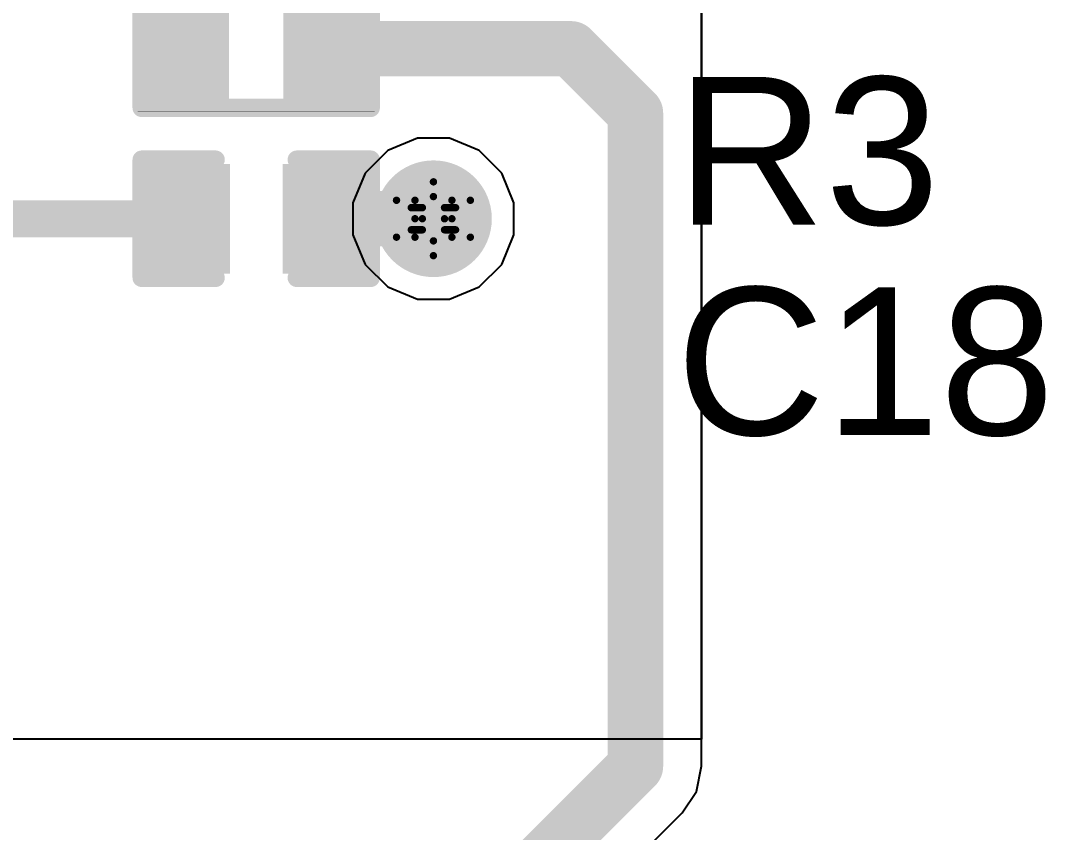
# Model space of a CAD drawing. Header units: inches. Extents: x -5 to 5328, y -4 to 5281.
# Drawn here: x 117.49 to 124.54, y 41.77 to 47.36 of the extents above; entities that cross this region are included whole.
import ezdxf

# ---------------------------------------------------------------- set-up
doc = ezdxf.new("R2010")
doc.units = ezdxf.units.IN
for name, color, linetype in [('Bottom Layer', 5, 'Continuous'), ('Bottom Solder', 6, 'Continuous'), ('Drill Drawing', 1, 'Continuous'), ('Layer 1', 16, 'Continuous'), ('Layer 2', 76, 'Continuous'), ('Top Layer', 1, 'Continuous'), ('Top Overlay', 2, 'Continuous'), ('Top Paste', 8, 'Continuous'), ('Top Solder', 216, 'Continuous'), ('Via Holes', 16, 'Continuous')]:
    doc.layers.add(name, color=color, linetype=linetype)
doc.styles.add('Arial', font='', dxfattribs={"height": 0.2})
doc.styles.get('Arial').set_extended_font_data('Arial')

# ---------------------------------------------------------------- blocks, each defined once
blk = doc.blocks.new('R___0402_97')
at = {"layer": 'Top Layer'}
for points in [[(-0.6985, -0.3175), (-0.6985, 0.3175), (-0.2413, 0.3175), (-0.2413, -0.3175)], [(0.2413, -0.3175), (0.2413, 0.3175), (0.6985, 0.3175), (0.6985, -0.3175)]]:
    blk.add_hatch(color=1, dxfattribs=at).paths.add_polyline_path(points)
at = {"layer": 'Top Paste'}
for points in [[(-0.6985, -0.3175), (-0.6985, 0.3175), (-0.2413, 0.3175), (-0.2413, -0.3175)], [(0.2413, -0.3175), (0.2413, 0.3175), (0.6985, 0.3175), (0.6985, -0.3175)]]:
    blk.add_hatch(color=8, dxfattribs=at).paths.add_polyline_path(points)
at = {"layer": 'Top Solder'}
for points in [[(-0.7535, -0.3725), (-0.7535, 0.3725), (-0.1863, 0.3725), (-0.1863, -0.3725)], [(0.1863, -0.3725), (0.1863, 0.3725), (0.7535, 0.3725), (0.7535, -0.3725)]]:
    blk.add_hatch(color=216, dxfattribs=at).paths.add_polyline_path(points)
at = {"layer": 'Top Overlay'}
for points in [[(-0.7874, -0.4064, 0.127, 0.127, 0), (-0.7874, 0.4064, 0.127, 0.127, 0)], [(-0.7874, 0.4064, 0.127, 0.127, 0), (0.7874, 0.4064, 0.127, 0.127, 0)], [(0.7874, -0.4064, 0.127, 0.127, 0), (0.7874, 0.4064, 0.127, 0.127, 0)], [(-0.7874, -0.4064, 0.127, 0.127, 0), (0.7874, -0.4064, 0.127, 0.127, 0)], [(-0.8128, -0.4318, 0.00323, 0.00323, 0), (0.8128, -0.4318, 0.00323, 0.00323, 0)]]:
    blk.add_lwpolyline(points, format="xyseb", dxfattribs=at)
for points in [[(-0.8191, 0.4064, 0.0635, 0.0635, 1), (-0.7556, 0.4064, 0.0635, 0.0635, 1)], [(-0.8191, 0.4064, 0.0635, 0.0635, 1), (-0.7556, 0.4064, 0.0635, 0.0635, 1)], [(0.7557, 0.4064, 0.0635, 0.0635, 1), (0.8192, 0.4064, 0.0635, 0.0635, 1)], [(0.7557, 0.4064, 0.0635, 0.0635, 1), (0.8192, 0.4064, 0.0635, 0.0635, 1)], [(-0.8191, -0.4064, 0.0635, 0.0635, 1), (-0.7556, -0.4064, 0.0635, 0.0635, 1)], [(-0.8191, -0.4064, 0.0635, 0.0635, 1), (-0.7556, -0.4064, 0.0635, 0.0635, 1)], [(0.7556, -0.4064, 0.0635, 0.0635, 1), (0.8191, -0.4064, 0.0635, 0.0635, 1)], [(0.7556, -0.4064, 0.0635, 0.0635, 1), (0.8191, -0.4064, 0.0635, 0.0635, 1)], [(-0.8136, -0.4318, 0.00161, 0.00161, 1), (-0.812, -0.4318, 0.00161, 0.00161, 1)], [(0.812, -0.4318, 0.00161, 0.00161, 1), (0.8136, -0.4318, 0.00161, 0.00161, 1)]]:
    blk.add_lwpolyline(points, format="xyseb", close=True, dxfattribs=at)
blk = doc.blocks.new('C___0402_193')
at = {"layer": 'Top Layer'}
for points in [[(-0.6985, -0.3175), (-0.6985, 0.3175), (-0.2413, 0.3175), (-0.2413, -0.3175)], [(0.2413, -0.3175), (0.2413, 0.3175), (0.6985, 0.3175), (0.6985, -0.3175)]]:
    blk.add_hatch(color=1, dxfattribs=at).paths.add_polyline_path(points)
at = {"layer": 'Top Paste'}
for points in [[(-0.6985, -0.3175), (-0.6985, 0.3175), (-0.2413, 0.3175), (-0.2413, -0.3175)], [(0.2413, -0.3175), (0.2413, 0.3175), (0.6985, 0.3175), (0.6985, -0.3175)]]:
    blk.add_hatch(color=8, dxfattribs=at).paths.add_polyline_path(points)
at = {"layer": 'Top Solder'}
for points in [[(-0.7585, -0.3775), (-0.7585, 0.3775), (-0.1813, 0.3775), (-0.1813, -0.3775)], [(0.1813, -0.3775), (0.1813, 0.3775), (0.7585, 0.3775), (0.7585, -0.3775)]]:
    blk.add_hatch(color=216, dxfattribs=at).paths.add_polyline_path(points)
at = {"layer": 'Top Overlay'}
for points in [[(-0.2794, 0.4064, 0.127, 0.127, 0), (-0.7874, 0.4064, 0.127, 0.127, 0)], [(-0.7874, 0.4064, 0.127, 0.127, 0), (-0.7874, -0.4064, 0.127, 0.127, 0)], [(0.7874, 0.4064, 0.127, 0.127, 0), (0.2794, 0.4064, 0.127, 0.127, 0)], [(0.7874, 0.4064, 0.127, 0.127, 0), (0.7874, -0.4064, 0.127, 0.127, 0)], [(-0.2794, -0.4064, 0.127, 0.127, 0), (-0.7874, -0.4064, 0.127, 0.127, 0)], [(0.7874, -0.4064, 0.127, 0.127, 0), (0.2794, -0.4064, 0.127, 0.127, 0)]]:
    blk.add_lwpolyline(points, format="xyseb", dxfattribs=at)
for points in [[(-0.8191, 0.4064, 0.0635, 0.0635, 1), (-0.7556, 0.4064, 0.0635, 0.0635, 1)], [(-0.8191, 0.4064, 0.0635, 0.0635, 1), (-0.7556, 0.4064, 0.0635, 0.0635, 1)], [(-0.3111, 0.4064, 0.0635, 0.0635, 1), (-0.2477, 0.4064, 0.0635, 0.0635, 1)], [(0.2477, 0.4064, 0.0635, 0.0635, 1), (0.3112, 0.4064, 0.0635, 0.0635, 1)], [(0.7556, 0.4064, 0.0635, 0.0635, 1), (0.8191, 0.4064, 0.0635, 0.0635, 1)], [(0.7556, 0.4064, 0.0635, 0.0635, 1), (0.8191, 0.4064, 0.0635, 0.0635, 1)], [(-0.8191, -0.4064, 0.0635, 0.0635, 1), (-0.7556, -0.4064, 0.0635, 0.0635, 1)], [(-0.8191, -0.4064, 0.0635, 0.0635, 1), (-0.7556, -0.4064, 0.0635, 0.0635, 1)], [(-0.3111, -0.4064, 0.0635, 0.0635, 1), (-0.2477, -0.4064, 0.0635, 0.0635, 1)], [(0.2477, -0.4064, 0.0635, 0.0635, 1), (0.3112, -0.4064, 0.0635, 0.0635, 1)], [(0.7556, -0.4064, 0.0635, 0.0635, 1), (0.8191, -0.4064, 0.0635, 0.0635, 1)], [(0.7556, -0.4064, 0.0635, 0.0635, 1), (0.8191, -0.4064, 0.0635, 0.0635, 1)]]:
    blk.add_lwpolyline(points, format="xyseb", close=True, dxfattribs=at)

msp = doc.modelspace()

# ---------------------------------------------------------------- hatches: boundary and pattern name
at = {"layer": 'Bottom Layer'}
h = msp.add_hatch(color=5, dxfattribs=at)
edge = h.paths.add_edge_path()
edge.add_arc((120.3344, 45.9907), 0.3, 0, 360)
at = {"layer": 'Bottom Solder'}
h = msp.add_hatch(color=6, dxfattribs=at)
edge = h.paths.add_edge_path()
edge.add_arc((120.3344, 45.9907), 0.4016, 0, 360)
at = {"layer": 'Layer 1'}
h = msp.add_hatch(color=16, dxfattribs=at)
edge = h.paths.add_edge_path()
edge.add_arc((120.3344, 45.9907), 0.3, 0, 360)
at = {"layer": 'Layer 2'}
h = msp.add_hatch(color=76, dxfattribs=at)
edge = h.paths.add_edge_path()
edge.add_arc((120.3344, 45.9907), 0.3, 0, 360)
at = {"layer": 'Top Layer'}
h = msp.add_hatch(color=1, dxfattribs=at)
edge = h.paths.add_edge_path()
edge.add_arc((120.3344, 45.9907), 0.3, 0, 360)
at = {"layer": 'Top Solder'}
h = msp.add_hatch(color=216, dxfattribs=at)
edge = h.paths.add_edge_path()
edge.add_arc((120.3344, 45.9907), 0.4016, 0, 360)
at = {"layer": 'Via Holes'}
h = msp.add_hatch(color=7, dxfattribs=at)
edge = h.paths.add_edge_path()
edge.add_arc((120.3344, 45.9907), 0.15, 0, 360)

# ---------------------------------------------------------------- linework, layer by layer
at = {"layer": 'Bottom Layer'}
for p, q in [((120.2242, 46.5447), (120.0206, 46.4604)), ((120.4446, 46.5447), (120.2242, 46.5447)), ((120.6482, 46.4604), (120.4446, 46.5447)), ((120.0206, 46.4604), (119.8647, 46.3045)), ((120.804, 46.3045), (120.6482, 46.4604)), ((119.8647, 46.3045), (119.7804, 46.1009)), ((120.8884, 46.1009), (120.804, 46.3045)), ((119.7804, 46.1009), (119.7804, 45.8805)), ((120.8884, 45.8805), (120.8884, 46.1009)), ((119.7804, 45.8805), (119.8647, 45.6769)), ((120.804, 45.6769), (120.8884, 45.8805)), ((119.8647, 45.6769), (120.0206, 45.521)), ((120.6482, 45.521), (120.804, 45.6769)), ((120.0206, 45.521), (120.2242, 45.4367)), ((120.4446, 45.4367), (120.6482, 45.521)), ((120.2242, 45.4367), (120.4446, 45.4367))]:
    msp.add_line(p, q, dxfattribs=at)
at = {"layer": 'Drill Drawing'}
for points in [[(120.2074, 46.1177, 0.0508, 0.0508, 0), (120.3344, 46.2447, 0.0508, 0.0508, 0)], [(120.3344, 46.2447, 0.0508, 0.0508, 0), (120.4614, 46.1177, 0.0508, 0.0508, 0)], [(120.0804, 46.1177, 0.0508, 0.0508, 0), (120.2074, 45.9907, 0.0508, 0.0508, 0)], [(120.0804, 46.1177, 0.0508, 0.0508, 0), (120.2074, 46.1177, 0.0508, 0.0508, 0)], [(120.2582, 46.0669, 0.0508, 0.0508, 0), (120.3344, 46.1431, 0.0508, 0.0508, 0)], [(120.3344, 46.1431, 0.0508, 0.0508, 0), (120.4106, 46.0669, 0.0508, 0.0508, 0)], [(120.4614, 46.1177, 0.0508, 0.0508, 0), (120.5884, 46.1177, 0.0508, 0.0508, 0)], [(120.4614, 45.9907, 0.0508, 0.0508, 0), (120.5884, 46.1177, 0.0508, 0.0508, 0)], [(120.182, 46.0669, 0.0508, 0.0508, 0), (120.2582, 45.9907, 0.0508, 0.0508, 0)], [(120.182, 46.0669, 0.0508, 0.0508, 0), (120.2582, 46.0669, 0.0508, 0.0508, 0)], [(120.4106, 46.0669, 0.0508, 0.0508, 0), (120.4868, 46.0669, 0.0508, 0.0508, 0)], [(120.4106, 45.9907, 0.0508, 0.0508, 0), (120.4868, 46.0669, 0.0508, 0.0508, 0)], [(120.0804, 45.8637, 0.0508, 0.0508, 0), (120.2074, 45.9907, 0.0508, 0.0508, 0)], [(120.182, 45.9145, 0.0508, 0.0508, 0), (120.2582, 45.9907, 0.0508, 0.0508, 0)], [(120.4106, 45.9907, 0.0508, 0.0508, 0), (120.4868, 45.9145, 0.0508, 0.0508, 0)], [(120.4614, 45.9907, 0.0508, 0.0508, 0), (120.5884, 45.8637, 0.0508, 0.0508, 0)], [(120.182, 45.9145, 0.0508, 0.0508, 0), (120.2582, 45.9145, 0.0508, 0.0508, 0)], [(120.2582, 45.9145, 0.0508, 0.0508, 0), (120.3344, 45.8383, 0.0508, 0.0508, 0)], [(120.3344, 45.8383, 0.0508, 0.0508, 0), (120.4106, 45.9145, 0.0508, 0.0508, 0)], [(120.4106, 45.9145, 0.0508, 0.0508, 0), (120.4868, 45.9145, 0.0508, 0.0508, 0)], [(120.0804, 45.8637, 0.0508, 0.0508, 0), (120.2074, 45.8637, 0.0508, 0.0508, 0)], [(120.2074, 45.8637, 0.0508, 0.0508, 0), (120.3344, 45.7367, 0.0508, 0.0508, 0)], [(120.3344, 45.7367, 0.0508, 0.0508, 0), (120.4614, 45.8637, 0.0508, 0.0508, 0)], [(120.4614, 45.8637, 0.0508, 0.0508, 0), (120.5884, 45.8637, 0.0508, 0.0508, 0)]]:
    msp.add_lwpolyline(points, format="xyseb", dxfattribs=at)
for points in [[(120.3217, 46.2447, 0.0254, 0.0254, 1), (120.3471, 46.2447, 0.0254, 0.0254, 1)], [(120.3217, 46.2447, 0.0254, 0.0254, 1), (120.3471, 46.2447, 0.0254, 0.0254, 1)], [(120.0677, 46.1177, 0.0254, 0.0254, 1), (120.0931, 46.1177, 0.0254, 0.0254, 1)], [(120.0677, 46.1177, 0.0254, 0.0254, 1), (120.0931, 46.1177, 0.0254, 0.0254, 1)], [(120.1947, 46.1177, 0.0254, 0.0254, 1), (120.2201, 46.1177, 0.0254, 0.0254, 1)], [(120.1947, 46.1177, 0.0254, 0.0254, 1), (120.2201, 46.1177, 0.0254, 0.0254, 1)], [(120.3217, 46.1431, 0.0254, 0.0254, 1), (120.3471, 46.1431, 0.0254, 0.0254, 1)], [(120.3217, 46.1431, 0.0254, 0.0254, 1), (120.3471, 46.1431, 0.0254, 0.0254, 1)], [(120.4487, 46.1177, 0.0254, 0.0254, 1), (120.4741, 46.1177, 0.0254, 0.0254, 1)], [(120.4487, 46.1177, 0.0254, 0.0254, 1), (120.4741, 46.1177, 0.0254, 0.0254, 1)], [(120.5757, 46.1177, 0.0254, 0.0254, 1), (120.6011, 46.1177, 0.0254, 0.0254, 1)], [(120.5757, 46.1177, 0.0254, 0.0254, 1), (120.6011, 46.1177, 0.0254, 0.0254, 1)], [(120.1693, 46.0669, 0.0254, 0.0254, 1), (120.1947, 46.0669, 0.0254, 0.0254, 1)], [(120.1693, 46.0669, 0.0254, 0.0254, 1), (120.1947, 46.0669, 0.0254, 0.0254, 1)], [(120.2455, 46.0669, 0.0254, 0.0254, 1), (120.2709, 46.0669, 0.0254, 0.0254, 1)], [(120.2455, 46.0669, 0.0254, 0.0254, 1), (120.2709, 46.0669, 0.0254, 0.0254, 1)], [(120.3979, 46.0669, 0.0254, 0.0254, 1), (120.4233, 46.0669, 0.0254, 0.0254, 1)], [(120.3979, 46.0669, 0.0254, 0.0254, 1), (120.4233, 46.0669, 0.0254, 0.0254, 1)], [(120.4741, 46.0669, 0.0254, 0.0254, 1), (120.4995, 46.0669, 0.0254, 0.0254, 1)], [(120.4741, 46.0669, 0.0254, 0.0254, 1), (120.4995, 46.0669, 0.0254, 0.0254, 1)], [(120.1947, 45.9907, 0.0254, 0.0254, 1), (120.2201, 45.9907, 0.0254, 0.0254, 1)], [(120.1947, 45.9907, 0.0254, 0.0254, 1), (120.2201, 45.9907, 0.0254, 0.0254, 1)], [(120.2455, 45.9907, 0.0254, 0.0254, 1), (120.2709, 45.9907, 0.0254, 0.0254, 1)], [(120.2455, 45.9907, 0.0254, 0.0254, 1), (120.2709, 45.9907, 0.0254, 0.0254, 1)], [(120.3979, 45.9907, 0.0254, 0.0254, 1), (120.4233, 45.9907, 0.0254, 0.0254, 1)], [(120.3979, 45.9907, 0.0254, 0.0254, 1), (120.4233, 45.9907, 0.0254, 0.0254, 1)], [(120.4487, 45.9907, 0.0254, 0.0254, 1), (120.4741, 45.9907, 0.0254, 0.0254, 1)], [(120.4487, 45.9907, 0.0254, 0.0254, 1), (120.4741, 45.9907, 0.0254, 0.0254, 1)], [(120.1693, 45.9145, 0.0254, 0.0254, 1), (120.1947, 45.9145, 0.0254, 0.0254, 1)], [(120.1693, 45.9145, 0.0254, 0.0254, 1), (120.1947, 45.9145, 0.0254, 0.0254, 1)], [(120.2455, 45.9145, 0.0254, 0.0254, 1), (120.2709, 45.9145, 0.0254, 0.0254, 1)], [(120.2455, 45.9145, 0.0254, 0.0254, 1), (120.2709, 45.9145, 0.0254, 0.0254, 1)], [(120.3979, 45.9145, 0.0254, 0.0254, 1), (120.4233, 45.9145, 0.0254, 0.0254, 1)], [(120.3979, 45.9145, 0.0254, 0.0254, 1), (120.4233, 45.9145, 0.0254, 0.0254, 1)], [(120.4741, 45.9145, 0.0254, 0.0254, 1), (120.4995, 45.9145, 0.0254, 0.0254, 1)], [(120.4741, 45.9145, 0.0254, 0.0254, 1), (120.4995, 45.9145, 0.0254, 0.0254, 1)], [(120.0677, 45.8637, 0.0254, 0.0254, 1), (120.0931, 45.8637, 0.0254, 0.0254, 1)], [(120.0677, 45.8637, 0.0254, 0.0254, 1), (120.0931, 45.8637, 0.0254, 0.0254, 1)], [(120.1947, 45.8637, 0.0254, 0.0254, 1), (120.2201, 45.8637, 0.0254, 0.0254, 1)], [(120.1947, 45.8637, 0.0254, 0.0254, 1), (120.2201, 45.8637, 0.0254, 0.0254, 1)], [(120.3217, 45.8383, 0.0254, 0.0254, 1), (120.3471, 45.8383, 0.0254, 0.0254, 1)], [(120.3217, 45.8383, 0.0254, 0.0254, 1), (120.3471, 45.8383, 0.0254, 0.0254, 1)], [(120.4487, 45.8637, 0.0254, 0.0254, 1), (120.4741, 45.8637, 0.0254, 0.0254, 1)], [(120.4487, 45.8637, 0.0254, 0.0254, 1), (120.4741, 45.8637, 0.0254, 0.0254, 1)], [(120.5757, 45.8637, 0.0254, 0.0254, 1), (120.6011, 45.8637, 0.0254, 0.0254, 1)], [(120.5757, 45.8637, 0.0254, 0.0254, 1), (120.6011, 45.8637, 0.0254, 0.0254, 1)], [(120.3217, 45.7367, 0.0254, 0.0254, 1), (120.3471, 45.7367, 0.0254, 0.0254, 1)], [(120.3217, 45.7367, 0.0254, 0.0254, 1), (120.3471, 45.7367, 0.0254, 0.0254, 1)]]:
    msp.add_lwpolyline(points, format="xyseb", close=True, dxfattribs=at)
at = {"layer": 'Layer 2'}
for p, q in [((120.2242, 46.5447), (120.0206, 46.4604)), ((120.4446, 46.5447), (120.2242, 46.5447)), ((120.6482, 46.4604), (120.4446, 46.5447)), ((120.0206, 46.4604), (119.8647, 46.3045)), ((120.804, 46.3045), (120.6482, 46.4604)), ((119.8647, 46.3045), (119.7804, 46.1009)), ((120.8884, 46.1009), (120.804, 46.3045)), ((119.7804, 46.1009), (119.7804, 45.8805)), ((120.8884, 45.8805), (120.8884, 46.1009)), ((119.7804, 45.8805), (119.8647, 45.6769)), ((120.804, 45.6769), (120.8884, 45.8805)), ((119.8647, 45.6769), (120.0206, 45.521)), ((120.6482, 45.521), (120.804, 45.6769)), ((120.0206, 45.521), (120.2242, 45.4367)), ((120.4446, 45.4367), (120.6482, 45.521)), ((120.2242, 45.4367), (120.4446, 45.4367))]:
    msp.add_line(p, q, dxfattribs=at)
at = {"layer": 'Top Layer'}
for p, q in [((122.1775, 47.7397), (122.1775, 42.4086)), ((122.1775, 46.7181), (122.1775, 47.7397)), ((122.1775, 46.718), (122.1775, 46.7181)), ((122.1775, 46.7181), (122.1775, 46.7181)), ((122.1775, 42.2227), (122.1775, 46.718)), ((122.1775, 42.4086), (89.355, 42.4086)), ((122.143, 42.0493), (122.1775, 42.2227)), ((122.0448, 41.9023), (122.143, 42.0493)), ((121.3386, 41.1962), (122.0447, 41.9023)), ((122.0447, 41.9023), (122.0448, 41.9023))]:
    msp.add_line(p, q, dxfattribs=at)
for points in [[(118.6453, 47.1603, 0.254, 0.254, 0), (118.6453, 48.3135, 0.254, 0.254, 0)], [(119.5851, 47.1603, 0.381, 0.381, 0), (121.282, 47.1603, 0.381, 0.381, 0)], [(121.282, 47.1603, 0.381, 0.381, 0), (121.7243, 46.7181, 0.381, 0.381, 0)], [(121.7243, 42.2227, 0.381, 0.381, 0), (121.7243, 46.7181, 0.381, 0.381, 0)], [(115.3964, 45.9907, 0.254, 0.254, 0), (118.6453, 45.9907, 0.254, 0.254, 0)], [(119.5851, 45.9907, 0.381, 0.381, 0), (120.3344, 45.9907, 0.381, 0.381, 0)], [(121.0182, 41.5166, 0.381, 0.381, 0), (121.7243, 42.2227, 0.381, 0.381, 0)]]:
    msp.add_lwpolyline(points, format="xyseb", dxfattribs=at)
for points in [[(119.4898, 47.1603, 0.1905, 0.1905, 1), (119.6803, 47.1603, 0.1905, 0.1905, 1)], [(121.1868, 47.1603, 0.1905, 0.1905, 1), (121.3773, 47.1603, 0.1905, 0.1905, 1)], [(121.1868, 47.1603, 0.1905, 0.1905, 1), (121.3773, 47.1603, 0.1905, 0.1905, 1)], [(118.5818, 47.1603, 0.127, 0.127, 1), (118.7088, 47.1603, 0.127, 0.127, 1)], [(121.629, 46.7181, 0.1905, 0.1905, 1), (121.8195, 46.7181, 0.1905, 0.1905, 1)], [(121.629, 46.7181, 0.1905, 0.1905, 1), (121.8195, 46.7181, 0.1905, 0.1905, 1)], [(118.5818, 45.9907, 0.127, 0.127, 1), (118.7088, 45.9907, 0.127, 0.127, 1)], [(119.4898, 45.9907, 0.1905, 0.1905, 1), (119.6803, 45.9907, 0.1905, 0.1905, 1)], [(120.2391, 45.9907, 0.1905, 0.1905, 1), (120.4296, 45.9907, 0.1905, 0.1905, 1)], [(121.629, 42.2227, 0.1905, 0.1905, 1), (121.8195, 42.2227, 0.1905, 0.1905, 1)], [(121.629, 42.2227, 0.1905, 0.1905, 1), (121.8195, 42.2227, 0.1905, 0.1905, 1)]]:
    msp.add_lwpolyline(points, format="xyseb", close=True, dxfattribs=at)

# ---------------------------------------------------------------- block references
msp.add_blockref('R___0402_97', (119.1152, 47.1603))
at = {"rotation": 180}
msp.add_blockref('C___0402_193', (119.1152, 45.9907), dxfattribs=at)

# ---------------------------------------------------------------- texts
at = {"layer": 'Top Overlay', "style": 'Arial'}
for s, p in [('R3', (122.0028, 45.9505)), ('C18', (122.0028, 44.5026))]:
    msp.add_text(s, height=1.016, dxfattribs=at).set_placement(p)

doc.saveas('drawing.dxf')
